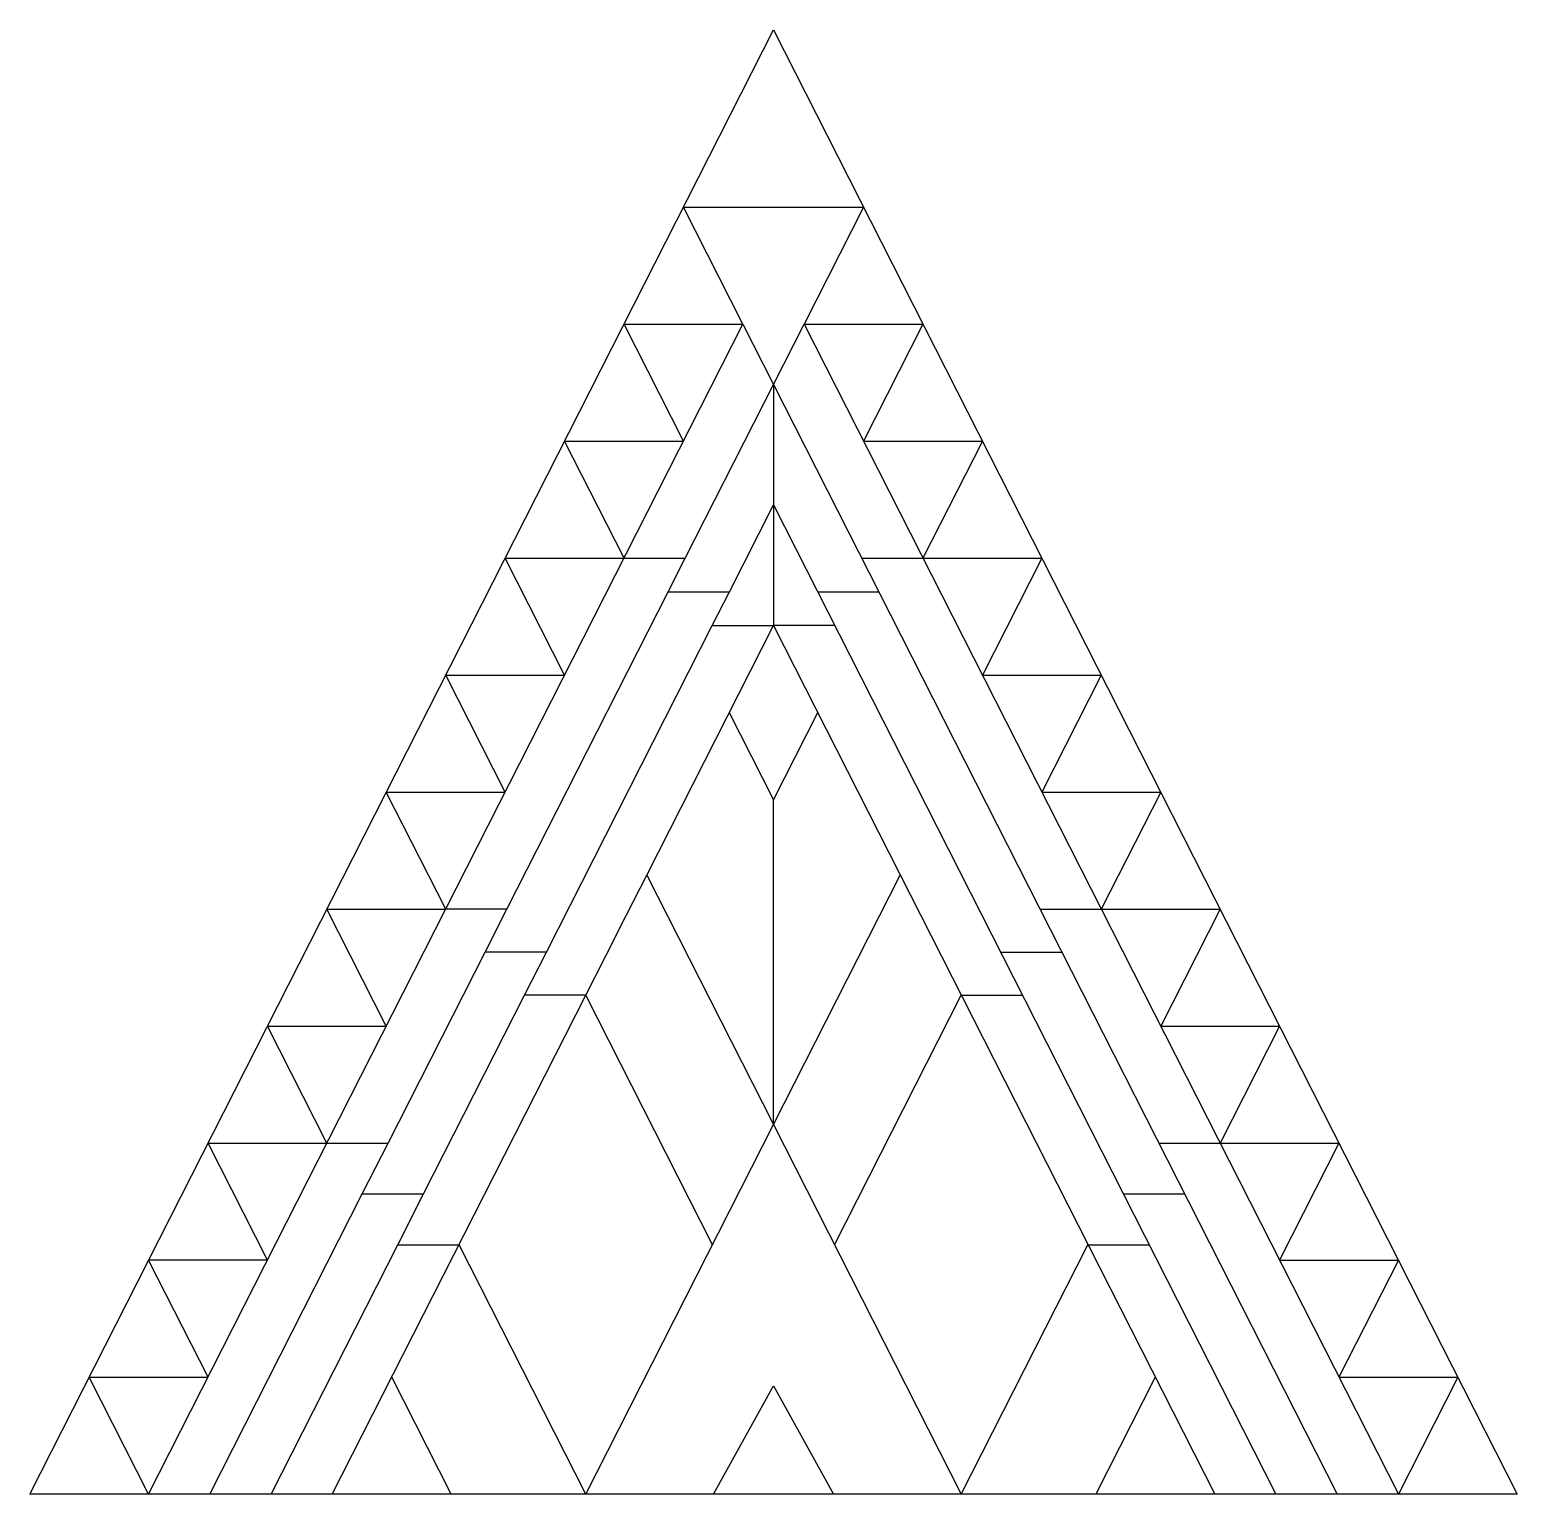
# Model space of a CAD drawing. Extents: x -12 to 12, y -23.6 to 0.
import ezdxf

# ---------------------------------------------------------------- set-up
doc = ezdxf.new("R2010")
doc.units = 0
doc.header["$MEASUREMENT"] = 0
doc.layers.add('MODELSKETCH_VISIBLE', color=7, linetype='CONTINUOUS')

msp = doc.modelspace()

# ---------------------------------------------------------------- linework, layer by layer
at = {"layer": 'MODELSKETCH_VISIBLE'}
for p, q in [((-12, -23.627), (0, 0)), ((0, 0), (12, -23.627)), ((-1.453, -2.86), (1.453, -2.86)), ((-0.494, -4.748), (-1.453, -2.86)), ((1.453, -2.86), (0.494, -4.748)), ((-10.082, -23.627), (-0.494, -4.748)), ((-2.412, -4.748), (-0.494, -4.748)), ((-1.453, -6.636), (-2.412, -4.748)), ((-0.494, -4.748), (0, -5.721)), ((0, -5.721), (0.494, -4.748)), ((0.494, -4.748), (2.412, -4.748)), ((0.494, -4.748), (10.082, -23.627)), ((2.412, -4.748), (1.453, -6.636)), ((-1.424, -8.524), (0, -5.721)), ((0, -5.721), (0, -9.61)), ((0, -5.721), (9.095, -23.627)), ((-2.412, -8.524), (-3.37, -6.636)), ((-3.37, -6.636), (-1.453, -6.636)), ((1.453, -6.636), (3.37, -6.636)), ((3.37, -6.636), (2.412, -8.524)), ((-0.712, -9.067), (0, -7.665)), ((0, -7.665), (8.107, -23.627)), ((-3.37, -10.412), (-4.329, -8.524)), ((-4.329, -8.524), (-2.412, -8.524)), ((-2.412, -8.524), (-1.424, -8.524)), ((-1.7, -9.067), (-1.424, -8.524)), ((1.424, -8.524), (2.412, -8.524)), ((2.412, -8.524), (4.329, -8.524)), ((4.329, -8.524), (3.37, -10.412)), ((-4.3, -14.188), (-1.7, -9.067)), ((-1.7, -9.067), (-0.712, -9.067)), ((-0.988, -9.61), (-0.712, -9.067)), ((0.712, -9.067), (1.7, -9.067)), ((-3.665, -14.881), (-0.988, -9.61)), ((-2.045, -13.637), (0, -9.61)), ((-0.988, -9.61), (0, -9.61)), ((0, -9.61), (7.119, -23.627)), ((0.988, -9.61), (0, -9.61)), ((-5.288, -10.412), (-3.37, -10.412)), ((-4.329, -12.3), (-5.288, -10.412)), ((3.37, -10.412), (5.288, -10.412)), ((5.288, -10.412), (4.329, -12.3)), ((-0.714, -11.017), (0, -12.423)), ((0, -12.423), (0.714, -11.017)), ((-5.288, -14.188), (-6.247, -12.3)), ((-6.247, -12.3), (-4.329, -12.3)), ((0, -17.663), (0, -12.423)), ((4.329, -12.3), (6.247, -12.3)), ((6.247, -12.3), (5.288, -14.188)), ((-2.373, -14.282), (-2.045, -13.637)), ((-2.045, -13.637), (0, -17.663)), ((0, -17.663), (2.045, -13.637)), ((-7.206, -14.188), (-5.288, -14.188)), ((-6.247, -16.076), (-7.206, -14.188)), ((-4.3, -14.188), (-5.288, -14.188)), ((-4.652, -14.881), (-4.3, -14.188)), ((-2.701, -14.928), (-2.373, -14.282)), ((4.3, -14.188), (5.288, -14.188)), ((5.288, -14.188), (7.206, -14.188)), ((7.206, -14.188), (6.247, -16.076)), ((-6.218, -17.964), (-4.652, -14.881)), ((-3.665, -14.881), (-4.652, -14.881)), ((-4.017, -15.574), (-3.665, -14.881)), ((-3.029, -15.574), (-2.701, -14.928)), ((3.665, -14.881), (4.652, -14.881)), ((-7.119, -23.627), (-3.029, -15.574)), ((-5.646, -18.782), (-4.017, -15.574)), ((-3.029, -15.574), (-4.017, -15.574)), ((-0.984, -19.601), (-3.029, -15.574)), ((0.984, -19.601), (3.029, -15.574)), ((3.029, -15.574), (4.017, -15.574)), ((-8.165, -16.076), (-6.247, -16.076)), ((-7.206, -17.964), (-8.165, -16.076)), ((6.247, -16.076), (8.165, -16.076)), ((8.165, -16.076), (7.206, -17.964)), ((-3.029, -23.627), (0, -17.663)), ((0, -17.663), (3.029, -23.627)), ((-9.123, -17.964), (-7.206, -17.964)), ((-8.165, -19.851), (-9.123, -17.964)), ((-7.206, -17.964), (-6.218, -17.964)), ((-6.634, -18.782), (-6.218, -17.964)), ((6.218, -17.964), (7.206, -17.964)), ((7.206, -17.964), (9.123, -17.964)), ((9.123, -17.964), (8.165, -19.851)), ((-9.095, -23.627), (-6.634, -18.782)), ((-6.634, -18.782), (-5.646, -18.782)), ((-6.062, -19.601), (-5.646, -18.782)), ((5.646, -18.782), (6.634, -18.782)), ((-8.107, -23.627), (-6.062, -19.601)), ((-6.062, -19.601), (-5.074, -19.601)), ((-3.029, -23.627), (-5.074, -19.601)), ((3.029, -23.627), (5.074, -19.601)), ((5.074, -19.601), (6.062, -19.601)), ((-8.165, -19.851), (-10.082, -19.851)), ((-9.123, -21.739), (-10.082, -19.851)), ((8.165, -19.851), (10.082, -19.851)), ((10.082, -19.851), (9.123, -21.739)), ((-11.041, -21.739), (-9.123, -21.739)), ((-10.082, -23.627), (-11.041, -21.739)), ((-5.202, -23.627), (-6.16, -21.739)), ((6.16, -21.739), (5.202, -23.627)), ((9.123, -21.739), (11.041, -21.739)), ((11.041, -21.739), (10.082, -23.627)), ((-0.968, -23.627), (0, -21.877)), ((0, -21.877), (0.968, -23.627)), ((-10.082, -23.627), (-12, -23.627)), ((-9.095, -23.627), (-10.082, -23.627)), ((-8.107, -23.627), (-9.095, -23.627)), ((-7.119, -23.627), (-8.107, -23.627)), ((-5.202, -23.627), (-7.119, -23.627)), ((-4.477, -23.627), (-5.202, -23.627)), ((-3.753, -23.627), (-4.477, -23.627)), ((-3.029, -23.627), (-3.753, -23.627)), ((3.029, -23.627), (-3.029, -23.627)), ((3.753, -23.627), (3.029, -23.627)), ((4.477, -23.627), (3.753, -23.627)), ((5.202, -23.627), (4.477, -23.627)), ((7.119, -23.627), (5.202, -23.627)), ((8.107, -23.627), (7.119, -23.627)), ((9.095, -23.627), (8.107, -23.627)), ((10.082, -23.627), (9.095, -23.627)), ((12, -23.627), (10.082, -23.627))]:
    msp.add_line(p, q, dxfattribs=at)

doc.saveas('drawing.dxf')
